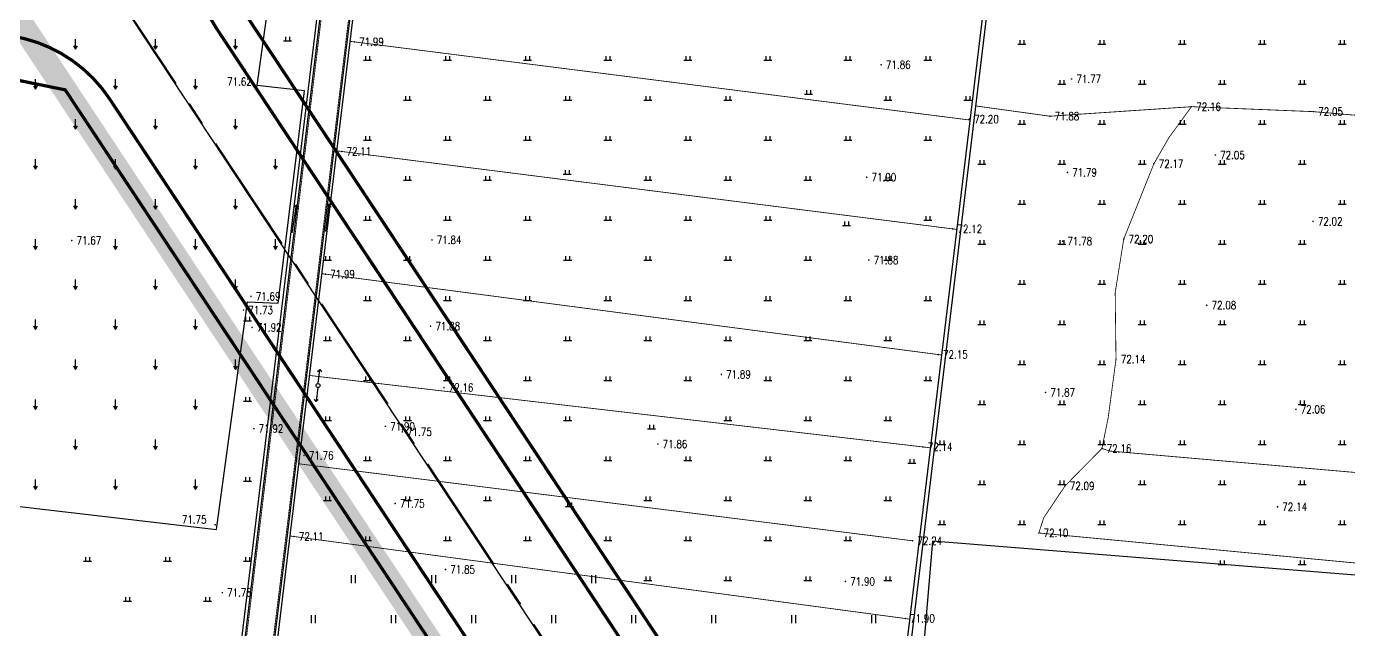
# Model space of a CAD drawing. Extents: x 10519 to 17598, y -625 to 2857.
# Drawn here: x 13424.2 to 13589.3, y 498.2 to 573.5 of the extents above; entities that cross this region are included whole.
import ezdxf
from ezdxf.enums import TextEntityAlignment as Align

# ---------------------------------------------------------------- set-up
doc = ezdxf.new("R2010")
doc.units = 0
doc.header["$MEASUREMENT"] = 0
for name, pattern in [('CENTER', [2, 1.25, -0.25, 0.25, -0.25]), ('CENTERX2', [4, 2.5, -0.5, 0.5, -0.5]), ('L94', [8, 5, -1.5, 0, -1.5])]:
    doc.linetypes.add(name, pattern=pattern)
doc.layers.get('0').update_dxf_attribs({"linetype": 'CONTINUOUS'})
for name, color, linetype in [('00000衢化东路中线', 1, 'CENTER'), ('00000道路边线', 2, 'CONTINUOUS'), ('ASSIST', 252, 'CONTINUOUS'), ('GCD', 224, 'CONTINUOUS'), ('JZD', 1, 'CONTINUOUS')]:
    doc.layers.add(name, color=color, linetype=linetype)
doc.styles.add('HZ', font='txt8.shx', dxfattribs={"width": 0.8, "bigfont": 'hz.shx'})

# ---------------------------------------------------------------- blocks, each defined once
blk = doc.blocks.new('gc120')
for p, q in [((-0.5, 0.87), (0, 0)), ((0, 0), (0, 2.5)), ((0, 0), (0.5, 0.87))]:
    blk.add_line(p, q)
blk = doc.blocks.new('gc119')
for p, q in [((-1, 0), (1, 0)), ((-0.5, 1), (-0.5, 0)), ((0.5, 1), (0.5, 0))]:
    blk.add_line(p, q)
blk = doc.blocks.new('gc121')
for p, q in [((-0.5, -1), (-0.5, 1)), ((0.5, -1), (0.5, 1))]:
    blk.add_line(p, q)
blk = doc.blocks.new('gc086')
for p, q in [((0, 0), (7, 0)), ((7, 0), (6.18, 0.57)), ((7, 0), (6.18, -0.57))]:
    blk.add_line(p, q)
blk = doc.blocks.new('gc013b')
at = {"linetype": 'Continuous'}
blk.add_line((0.5, 0), (4, 0), dxfattribs=at)
at = {"linetype": 'Continuous', "flags": 128}
blk.add_lwpolyline([(3.5, 0.5), (4, 0), (3.5, -0.5)], dxfattribs=at)
blk = doc.blocks.new('gc170')
at = {"linetype": 'Continuous'}
blk.add_circle((0, 0), 0.5, dxfattribs=at)
blk = doc.blocks.new('GC200')
at = {"linetype": 'Continuous', "const_width": 0.2, "flags": 128}
blk.add_lwpolyline([(-0.1, 0, 1), (0.1, 0, 1)], format="xyb", close=True, dxfattribs=at)

msp = doc.modelspace()

# ---------------------------------------------------------------- linework, layer by layer
at = {"layer": '00000衢化东路中线', "color": 6, "linetype": 'CENTERX2', "ltscale": 6}
msp.add_line((13562.07, 386.26), (13247.57, 861.47), dxfattribs=at)
msp.add_line((13562.07, 386.26), (13247.57, 861.47), dxfattribs=at)
at = {"layer": '00000道路边线', "const_width": 0.4}
for points in [[(13527, 647.22), (13452.97, 598.22, 0.414214), (13447.89, 573.28), (13556.46, 409.23, 0.342677), (13577.38, 402.16), (13603.04, 411.08, 0.034015), (13641.8, 427.57), (13798.93, 504.44), (13908.41, 558, 0.372894), (13921.22, 588.12), (13845.8, 822.07, 0.46943), (13824.38, 830.66), (13712.85, 770.22), (13452.97, 598.22)], [(13601.4, 415.8, 0.034046), (13639.57, 432.05), (13797.9, 509.5), (13908.94, 563.82, 0.372894), (13919.19, 587.92), (13843.78, 821.82, 0.46943), (13828.07, 828.11), (13714.91, 766.79), (13451.84, 592.68), (13449.02, 578.82), (13560.84, 409.86), (13572.73, 405.84), (13601.4, 415.8)]]:
    msp.add_lwpolyline(points, format="xyb", dxfattribs=at)
for points in [[(13526.68, 384.55, 0.489562), (13535.78, 411.48), (13434.55, 564.45, 0.414214), (13409.6, 569.53), (13181.94, 418.86, 0.414214), (13176.87, 393.91), (13239.59, 299.14, 0.342677), (13260.51, 292.07)], [(13187.49, 417.73, 0.414214), (13182.41, 392.79), (13243.07, 301.13), (13257.4, 296.29), (13528.7, 390.54), (13534.16, 406.69), (13429, 565.58), (13415.15, 568.4)]]:
    msp.add_lwpolyline(points, format="xyb", close=True, dxfattribs=at)
at = {"layer": 'ASSIST', "color": 252, "flags": 128}
msp.add_lwpolyline([(13247.56, 861.47), (13247.56, 861.47), (13394, 957), (13947, 617), (13562, 386)], close=True, dxfattribs=at)
at = {"layer": 'ASSIST', "color": 252}
for points in [[(13502.84, 891), (13479.65, 699.22), (13456.78, 510.27), (13451.96, 471.14), (13446.25, 424.72), (13440.27, 374.98)], [(13440.77, 374.87), (13446.75, 424.9), (13452.38, 470.47), (13457.17, 510.24), (13480.09, 699.1), (13503.35, 890.9)], [(13498.88, 891.45), (13498.86, 891.35), (13475.91, 702.23), (13450.69, 494.26), (13449.12, 483.2), (13448.56, 476.68), (13442.22, 424.55)], [(13442.64, 424.52), (13448.95, 476.03), (13476.24, 701.81), (13499.42, 891.27), (13499.43, 891.39)]]:
    msp.add_lwpolyline(points, dxfattribs=at)
at = {"layer": 'ASSIST', "color": 252, "const_width": 0.1, "flags": 128}
msp.add_lwpolyline([(13502.7, 891.02), (13479.84, 701.94), (13456.97, 512.99), (13452.15, 473.86), (13446.44, 427.44), (13440.45, 377.7)], dxfattribs=at)
at = {"layer": 'ASSIST', "color": 252, "const_width": 0.1}
msp.add_lwpolyline([(13443.12, 427.41), (13449.44, 478.92), (13476.72, 704.7), (13499.56, 891.37)], dxfattribs=at)
at = {"layer": 'ASSIST', "color": 252, "flags": 128}
for points, elevation in [([(13535.03, 499.29), (13563.65, 736.52), (13574.2, 826.72), (13580.68, 880.33)], 71.93), ([(13534.5, 499.34), (13531.33, 473.31), (13524.45, 416.95), (13523.25, 407.4), (13521.55, 393.14), (13518.04, 363.73)], 72.19), ([(13518.5, 362.98), (13522.1, 393.12), (13523.73, 407.31), (13524.99, 416.95), (13531.92, 473.28), (13535.03, 499.29)], 72.16)]:
    msp.add_lwpolyline(points, dxfattribs=dict(at, elevation=elevation))
for points in [[(13563.01, 735.45), (13534.5, 499.34)], [(13372.04, 519.52), (13447.91, 510.66), (13451.78, 539.1), (13455.61, 538.92), (13458.89, 565.47), (13453, 566.11), (13456.47, 591.38), (13381.77, 600.18)]]:
    msp.add_lwpolyline(points, dxfattribs=at)
at = {"layer": 'ASSIST', "color": 252, "const_width": 0.1, "flags": 128}
for points, elevation in [([(13542.04, 561.81), (13464.62, 571.64)], 72.01), ([(13623.26, 559.41), (13606.96, 560.99), (13584.96, 562.86), (13569.72, 563.48), (13552.03, 562.29), (13542.79, 563.57)], 72.1), ([(13569.72, 563.48), (13566.9, 559.61), (13565.03, 556.36), (13561.26, 546.95), (13560.19, 540.26), (13560.29, 531.94), (13559.32, 524.65), (13558.53, 520.78), (13553.92, 516.1), (13551.26, 512.13), (13550.65, 510.23)], 72.16), ([(13462.96, 557.96), (13540.39, 548.15)], 72.11), ([(13538.5, 532.46), (13461.1, 542.62)], 72.15), ([(13537.1, 520.87), (13459.56, 529.9)], 72.14), ([(13558.53, 520.78), (13559.56, 520.46), (13617.77, 515.38)], 72.11), ([(13534.89, 509.25), (13458.22, 518.87)], 72.24), ([(13457.12, 509.85), (13534.51, 499.47)], 72.11), ([(13616.35, 504), (13550.65, 510.23)], 72.01)]:
    msp.add_lwpolyline(points, dxfattribs=dict(at, elevation=elevation))
at = {"layer": 'ASSIST', "color": 252, "elevation": 71.92, "flags": 128}
msp.add_lwpolyline([(13534.64, 477.23), (13598.6, 471.92), (13601.09, 504.1), (13537.35, 509.22)], close=True, dxfattribs=at)
at = {"layer": 'JZD', "linetype": 'L94', "ltscale": 2, "flags": 128}
msp.add_lwpolyline([(13268.34, 851.36, 3, 3, 0), (13248.54, 838.27, 3, 3, 0), (13558.91, 369.28, 3, 3, 0), (13611.24, 387.46, 3, 3, 0.033868), (13652.96, 405.2, 3, 3, 0), (13913.06, 532.44, 3, 3, 0), (13894.6, 572.84, 3, 3, 0), (13860.14, 593.14, 3, 3, 0), (13886.5, 637.91, 3, 3, 0.035272), (13890.89, 646.74, 3, 3, 0), (13896.13, 659.44, 3, 3, 0), (13836.59, 844.12, 3, 3, 0), (13693.23, 768.68, 3, 3, 0), (13683.08, 774.5, 3, 3, 0), (13430.04, 607.03, 3, 3, 0), (13268.34, 851.36, 0, 0, 0)], format="xyseb", dxfattribs=at)

# ---------------------------------------------------------------- block references
at = {"layer": 'ASSIST', "color": 252, "xscale": 0.5, "yscale": 0.5}
for name, p in [('gc120', (13430.27, 570.66)), ('gc120', (13440.27, 570.66)), ('gc120', (13450.27, 570.66)), ('gc119', (13456.77, 571.71)), ('gc119', (13548.54, 571.29)), ('gc119', (13558.54, 571.29)), ('gc119', (13568.54, 571.29)), ('gc119', (13578.54, 571.29)), ('gc119', (13588.54, 571.29)), ('gc119', (13466.78, 569.29)), ('gc119', (13476.78, 569.29)), ('gc119', (13486.78, 569.29)), ('gc119', (13496.78, 569.29)), ('gc119', (13506.78, 569.29)), ('gc119', (13516.78, 569.29)), ('gc119', (13526.78, 569.29)), ('gc119', (13536.78, 569.29)), ('gc120', (13425.27, 565.66)), ('gc120', (13435.27, 565.66)), ('gc120', (13445.27, 565.66)), ('gc119', (13553.54, 566.29)), ('gc119', (13563.54, 566.29)), ('gc119', (13573.54, 566.29)), ('gc119', (13583.54, 566.29)), ('gc119', (13521.87, 565.05)), ('gc119', (13471.78, 564.29)), ('gc119', (13481.78, 564.29)), ('gc119', (13491.78, 564.29)), ('gc119', (13501.78, 564.29)), ('gc119', (13511.78, 564.29)), ('gc119', (13531.78, 564.29)), ('gc119', (13541.78, 564.29)), ('gc120', (13430.27, 560.66)), ('gc120', (13440.27, 560.66)), ('gc120', (13450.27, 560.66)), ('gc119', (13548.54, 561.29)), ('gc119', (13558.54, 561.29)), ('gc119', (13568.54, 561.29)), ('gc119', (13578.54, 561.29)), ('gc119', (13588.54, 561.29)), ('gc119', (13466.78, 559.29)), ('gc119', (13476.78, 559.29)), ('gc119', (13486.78, 559.29)), ('gc119', (13496.78, 559.29)), ('gc119', (13506.78, 559.29)), ('gc119', (13516.78, 559.29)), ('gc119', (13526.78, 559.29)), ('gc119', (13536.78, 559.29)), ('gc120', (13425.27, 555.66)), ('gc120', (13435.27, 555.66)), ('gc120', (13445.27, 555.66)), ('gc120', (13455.27, 555.66)), ('gc119', (13543.54, 556.29)), ('gc119', (13553.54, 556.29)), ('gc119', (13563.54, 556.29)), ('gc119', (13573.54, 556.29)), ('gc119', (13583.54, 556.29)), ('gc119', (13491.72, 555.07)), ('gc119', (13471.78, 554.29)), ('gc119', (13481.78, 554.29)), ('gc119', (13501.78, 554.29)), ('gc119', (13511.78, 554.29)), ('gc119', (13521.78, 554.29)), ('gc119', (13531.78, 554.29)), ('gc120', (13430.27, 550.66)), ('gc120', (13440.27, 550.66)), ('gc120', (13450.27, 550.66)), ('gc119', (13548.54, 551.29)), ('gc119', (13558.54, 551.29)), ('gc119', (13568.54, 551.29)), ('gc119', (13578.54, 551.29)), ('gc119', (13588.54, 551.29)), ('gc119', (13466.78, 549.29)), ('gc119', (13476.78, 549.29)), ('gc119', (13486.78, 549.29)), ('gc119', (13496.78, 549.29)), ('gc119', (13506.78, 549.29)), ('gc119', (13516.78, 549.29)), ('gc119', (13526.6, 548.63)), ('gc119', (13536.78, 549.29)), ('gc120', (13425.27, 545.66)), ('gc120', (13435.27, 545.66)), ('gc120', (13445.27, 545.66)), ('gc120', (13455.27, 545.66)), ('gc119', (13543.54, 546.29)), ('gc119', (13553.54, 546.29)), ('gc119', (13563.54, 546.29)), ('gc119', (13573.54, 546.29)), ('gc119', (13583.54, 546.29)), ('gc119', (13461.78, 544.29)), ('gc119', (13471.78, 544.29)), ('gc119', (13481.78, 544.29)), ('gc119', (13491.78, 544.29)), ('gc119', (13501.78, 544.29)), ('gc119', (13511.78, 544.29)), ('gc119', (13521.78, 544.29)), ('gc119', (13531.78, 544.29)), ('gc120', (13430.27, 540.66)), ('gc120', (13440.27, 540.66)), ('gc120', (13450.27, 540.66)), ('gc119', (13548.54, 541.29)), ('gc119', (13558.54, 541.29)), ('gc119', (13568.54, 541.29)), ('gc119', (13578.54, 541.29)), ('gc119', (13588.54, 541.29)), ('gc119', (13466.78, 539.29)), ('gc119', (13476.78, 539.29)), ('gc119', (13486.78, 539.29)), ('gc119', (13496.78, 539.29)), ('gc119', (13506.78, 539.29)), ('gc119', (13516.78, 539.29)), ('gc119', (13526.78, 539.29)), ('gc119', (13536.78, 539.29)), ('gc120', (13425.27, 535.66)), ('gc120', (13435.27, 535.66)), ('gc120', (13445.27, 535.66)), ('gc119', (13451.77, 536.71)), ('gc119', (13543.54, 536.29)), ('gc119', (13553.54, 536.29)), ('gc119', (13563.54, 536.29)), ('gc119', (13573.54, 536.29)), ('gc119', (13583.54, 536.29)), ('gc119', (13461.78, 534.29)), ('gc119', (13471.78, 534.29)), ('gc119', (13481.78, 534.29)), ('gc119', (13491.78, 534.29)), ('gc119', (13501.78, 534.29)), ('gc119', (13511.78, 534.29)), ('gc119', (13521.78, 534.29)), ('gc119', (13531.78, 534.29)), ('gc120', (13430.27, 530.66)), ('gc120', (13440.27, 530.66)), ('gc120', (13450.27, 530.66)), ('gc119', (13548.54, 531.29)), ('gc119', (13558.54, 531.29)), ('gc119', (13568.54, 531.29)), ('gc119', (13578.54, 531.29)), ('gc119', (13588.54, 531.29)), ('gc170', (13460.59, 528.65)), ('gc119', (13466.78, 529.29)), ('gc119', (13476.78, 529.29)), ('gc119', (13486.78, 529.29)), ('gc119', (13496.78, 529.29)), ('gc119', (13506.78, 529.29)), ('gc119', (13516.78, 529.29)), ('gc119', (13526.78, 529.29)), ('gc119', (13536.78, 529.29)), ('gc119', (13451.77, 526.71)), ('gc120', (13425.27, 525.66)), ('gc120', (13435.27, 525.66)), ('gc120', (13445.27, 525.66)), ('gc119', (13543.54, 526.29)), ('gc119', (13553.54, 526.29)), ('gc119', (13563.54, 526.29)), ('gc119', (13573.54, 526.29)), ('gc119', (13583.54, 526.29)), ('gc119', (13461.78, 524.29)), ('gc119', (13471.78, 524.29)), ('gc119', (13481.78, 524.29)), ('gc119', (13491.78, 524.29)), ('gc119', (13502.24, 523.22)), ('gc119', (13511.78, 524.29)), ('gc119', (13521.78, 524.29)), ('gc119', (13531.78, 524.29)), ('gc120', (13430.27, 520.66)), ('gc120', (13440.27, 520.66)), ('gc119', (13538.54, 521.29)), ('gc119', (13548.54, 521.29)), ('gc119', (13558.54, 521.29)), ('gc119', (13568.54, 521.29)), ('gc119', (13578.54, 521.29)), ('gc119', (13588.54, 521.29)), ('gc119', (13466.78, 519.29)), ('gc119', (13476.78, 519.29)), ('gc119', (13486.78, 519.29)), ('gc119', (13496.78, 519.29)), ('gc119', (13506.78, 519.29)), ('gc119', (13516.78, 519.29)), ('gc119', (13526.78, 519.29)), ('gc119', (13534.8, 518.94)), ('gc119', (13451.77, 516.71)), ('gc120', (13425.27, 515.66)), ('gc120', (13435.27, 515.66)), ('gc120', (13445.27, 515.66)), ('gc119', (13543.54, 516.29)), ('gc119', (13553.54, 516.29)), ('gc119', (13563.54, 516.29)), ('gc119', (13573.54, 516.29)), ('gc119', (13583.54, 516.29)), ('gc119', (13461.78, 514.29)), ('gc119', (13471.78, 514.29)), ('gc119', (13481.78, 514.29)), ('gc119', (13491.99, 513.52)), ('gc119', (13501.78, 514.29)), ('gc119', (13511.78, 514.29)), ('gc119', (13521.78, 514.29)), ('gc119', (13531.78, 514.29)), ('gc119', (13538.54, 511.29)), ('gc119', (13548.54, 511.29)), ('gc119', (13558.54, 511.29)), ('gc119', (13568.54, 511.29)), ('gc119', (13578.54, 511.29)), ('gc119', (13588.54, 511.29)), ('gc119', (13466.78, 509.29)), ('gc119', (13476.78, 509.29)), ('gc119', (13486.78, 509.29)), ('gc119', (13496.78, 509.29)), ('gc119', (13506.78, 509.29)), ('gc119', (13516.78, 509.29)), ('gc119', (13526.78, 509.29)), ('gc119', (13431.77, 506.71)), ('gc119', (13441.77, 506.71)), ('gc119', (13451.77, 506.71)), ('gc119', (13573.54, 506.29)), ('gc119', (13583.54, 506.29)), ('gc121', (13465.04, 504.47)), ('gc121', (13475.04, 504.47)), ('gc121', (13485.04, 504.47)), ('gc121', (13495.04, 504.47)), ('gc119', (13501.78, 504.29)), ('gc119', (13511.78, 504.29)), ('gc119', (13521.78, 504.29)), ('gc119', (13531.78, 504.29)), ('gc119', (13436.77, 501.71)), ('gc119', (13446.77, 501.71)), ('gc121', (13460.04, 499.47)), ('gc121', (13470.04, 499.47)), ('gc121', (13480.04, 499.47)), ('gc121', (13490.04, 499.47)), ('gc121', (13500.04, 499.47)), ('gc121', (13510.04, 499.47)), ('gc121', (13520.04, 499.47)), ('gc121', (13530.04, 499.47))]:
    msp.add_blockref(name, p, dxfattribs=at)
at = {"layer": 'ASSIST', "color": 252}
ref = msp.add_blockref('GC200', (13465.13, 571.58, 71.98), dxfattribs=dict(at, xscale=0.5, yscale=0.5, zscale=0.5))
ref.add_attrib('height', '71.99', dxfattribs={"layer": 'GCD', "linetype": 'Continuous', "height": 1, "style": 'HZ', "width": 0.8}).set_placement((13465.73, 571.58, 71.98), align=Align.MIDDLE_LEFT)
ref = msp.add_blockref('GC200', (13530.95, 568.72, 71.86), dxfattribs=dict(at, xscale=0.5, yscale=0.5, zscale=0.5))
ref.add_attrib('height', '71.86', dxfattribs={"layer": 'GCD', "linetype": 'Continuous', "height": 1, "style": 'HZ', "width": 0.8}).set_placement((13531.55, 568.72, 71.86), align=Align.MIDDLE_LEFT)
ref = msp.add_blockref('GC200', (13453, 566.11, 71.62), dxfattribs=dict(at, xscale=0.5, yscale=0.5, zscale=0.5))
ref.add_attrib('height', '71.62', dxfattribs={"layer": 'GCD', "linetype": 'Continuous', "height": 1, "style": 'HZ', "width": 0.8}).set_placement((13449.23, 566.61, 71.62), align=Align.MIDDLE_LEFT)
ref = msp.add_blockref('GC200', (13554.74, 566.94, 71.77), dxfattribs=dict(at, xscale=0.5, yscale=0.5, zscale=0.5))
ref.add_attrib('height', '71.77', dxfattribs={"layer": 'GCD', "linetype": 'Continuous', "height": 1, "style": 'HZ', "width": 0.8}).set_placement((13555.34, 566.94, 71.77), align=Align.MIDDLE_LEFT)
ref = msp.add_blockref('GC200', (13569.72, 563.48, 72.16), dxfattribs=dict(at, xscale=0.5, yscale=0.5, zscale=0.5))
ref.add_attrib('height', '72.16', dxfattribs={"layer": 'GCD', "linetype": 'Continuous', "height": 1, "style": 'HZ', "width": 0.8}).set_placement((13570.32, 563.48, 72.16), align=Align.MIDDLE_LEFT)
ref = msp.add_blockref('GC200', (13584.96, 562.86, 72.05), dxfattribs=dict(at, xscale=0.5, yscale=0.5, zscale=0.5))
ref.add_attrib('height', '72.05', dxfattribs={"layer": 'GCD', "linetype": 'Continuous', "height": 1, "style": 'HZ', "width": 0.8}).set_placement((13585.56, 562.86, 72.05), align=Align.MIDDLE_LEFT)
ref = msp.add_blockref('GC200', (13541.96, 561.93, 72.2), dxfattribs=dict(at, xscale=0.5, yscale=0.5, zscale=0.5))
ref.add_attrib('height', '72.20', dxfattribs={"layer": 'GCD', "linetype": 'Continuous', "height": 1, "style": 'HZ', "width": 0.8}).set_placement((13542.56, 561.93, 72.2), align=Align.MIDDLE_LEFT)
ref = msp.add_blockref('GC200', (13552.03, 562.29, 71.88), dxfattribs=dict(at, xscale=0.5, yscale=0.5, zscale=0.5))
ref.add_attrib('height', '71.88', dxfattribs={"layer": 'GCD', "linetype": 'Continuous', "height": 1, "style": 'HZ', "width": 0.8}).set_placement((13552.62, 562.29, 71.88), align=Align.MIDDLE_LEFT)
ref = msp.add_blockref('GC200', (13463.55, 557.89, 72.11), dxfattribs=dict(at, xscale=0.5, yscale=0.5, zscale=0.5))
ref.add_attrib('height', '72.11', dxfattribs={"layer": 'GCD', "linetype": 'Continuous', "height": 1, "style": 'HZ', "width": 0.8}).set_placement((13464.15, 557.89, 72.11), align=Align.MIDDLE_LEFT)
ref = msp.add_blockref('GC200', (13565.03, 556.36, 72.17), dxfattribs=dict(at, xscale=0.5, yscale=0.5, zscale=0.5))
ref.add_attrib('height', '72.17', dxfattribs={"layer": 'GCD', "linetype": 'Continuous', "height": 1, "style": 'HZ', "width": 0.8}).set_placement((13565.63, 556.36, 72.17), align=Align.MIDDLE_LEFT)
ref = msp.add_blockref('GC200', (13572.71, 557.44, 72.05), dxfattribs=dict(at, xscale=0.5, yscale=0.5, zscale=0.5))
ref.add_attrib('height', '72.05', dxfattribs={"layer": 'GCD', "linetype": 'Continuous', "height": 1, "style": 'HZ', "width": 0.8}).set_placement((13573.3, 557.44, 72.05), align=Align.MIDDLE_LEFT)
ref = msp.add_blockref('GC200', (13529.15, 554.67, 71.9), dxfattribs=dict(at, xscale=0.5, yscale=0.5, zscale=0.5))
ref.add_attrib('height', '71.90', dxfattribs={"layer": 'GCD', "linetype": 'Continuous', "height": 1, "style": 'HZ', "width": 0.8}).set_placement((13529.75, 554.67, 71.9), align=Align.MIDDLE_LEFT)
ref = msp.add_blockref('GC200', (13554.22, 555.27, 71.79), dxfattribs=dict(at, xscale=0.5, yscale=0.5, zscale=0.5))
ref.add_attrib('height', '71.79', dxfattribs={"layer": 'GCD', "linetype": 'Continuous', "height": 1, "style": 'HZ', "width": 0.8}).set_placement((13554.82, 555.27, 71.79), align=Align.MIDDLE_LEFT)
at = {"layer": 'ASSIST', "color": 252, "yscale": 0.5, "zscale": 0.5}
for p, xscale, rotation in [((13457.37, 547.74), 0.4999999998039934, 81.61186859056981), ((13461.57, 547.87), 0.4999999998466684, 83.55415990872453)]:
    msp.add_blockref('gc086', p, dxfattribs=dict(at, xscale=xscale, rotation=rotation))
at = {"layer": 'ASSIST', "color": 252}
ref = msp.add_blockref('GC200', (13539.88, 548.21, 72.12), dxfattribs=dict(at, xscale=0.5, yscale=0.5, zscale=0.5))
ref.add_attrib('height', '72.12', dxfattribs={"layer": 'GCD', "linetype": 'Continuous', "height": 1, "style": 'HZ', "width": 0.8}).set_placement((13540.48, 548.21, 72.12), align=Align.MIDDLE_LEFT)
ref = msp.add_blockref('GC200', (13584.91, 549.15, 72.02), dxfattribs=dict(at, xscale=0.5, yscale=0.5, zscale=0.5))
ref.add_attrib('height', '72.02', dxfattribs={"layer": 'GCD', "linetype": 'Continuous', "height": 1, "style": 'HZ', "width": 0.8}).set_placement((13585.51, 549.15, 72.02), align=Align.MIDDLE_LEFT)
ref = msp.add_blockref('GC200', (13429.82, 546.77, 71.67), dxfattribs=dict(at, xscale=0.5, yscale=0.5, zscale=0.5))
ref.add_attrib('height', '71.67', dxfattribs={"layer": 'GCD', "linetype": 'Continuous', "height": 1, "style": 'HZ', "width": 0.8}).set_placement((13430.42, 546.77, 71.67), align=Align.MIDDLE_LEFT)
ref = msp.add_blockref('GC200', (13474.83, 546.84, 71.84), dxfattribs=dict(at, xscale=0.5, yscale=0.5, zscale=0.5))
ref.add_attrib('height', '71.84', dxfattribs={"layer": 'GCD', "linetype": 'Continuous', "height": 1, "style": 'HZ', "width": 0.8}).set_placement((13475.43, 546.84, 71.84), align=Align.MIDDLE_LEFT)
ref = msp.add_blockref('GC200', (13553.62, 546.68, 71.78), dxfattribs=dict(at, xscale=0.5, yscale=0.5, zscale=0.5))
ref.add_attrib('height', '71.78', dxfattribs={"layer": 'GCD', "linetype": 'Continuous', "height": 1, "style": 'HZ', "width": 0.8}).set_placement((13554.22, 546.68, 71.78), align=Align.MIDDLE_LEFT)
ref = msp.add_blockref('GC200', (13561.26, 546.95, 72.2), dxfattribs=dict(at, xscale=0.5, yscale=0.5, zscale=0.5))
ref.add_attrib('height', '72.20', dxfattribs={"layer": 'GCD', "linetype": 'Continuous', "height": 1, "style": 'HZ', "width": 0.8}).set_placement((13561.86, 546.95, 72.2), align=Align.MIDDLE_LEFT)
ref = msp.add_blockref('GC200', (13529.42, 544.32, 71.88), dxfattribs=dict(at, xscale=0.5, yscale=0.5, zscale=0.5))
ref.add_attrib('height', '71.88', dxfattribs={"layer": 'GCD', "linetype": 'Continuous', "height": 1, "style": 'HZ', "width": 0.8}).set_placement((13530.02, 544.32, 71.88), align=Align.MIDDLE_LEFT)
ref = msp.add_blockref('GC200', (13461.52, 542.56, 71.99), dxfattribs=dict(at, xscale=0.5, yscale=0.5, zscale=0.5))
ref.add_attrib('height', '71.99', dxfattribs={"layer": 'GCD', "linetype": 'Continuous', "height": 1, "style": 'HZ', "width": 0.8}).set_placement((13462.11, 542.56, 71.99), align=Align.MIDDLE_LEFT)
ref = msp.add_blockref('GC200', (13452.21, 539.78, 71.69), dxfattribs=dict(at, xscale=0.5, yscale=0.5, zscale=0.5))
ref.add_attrib('height', '71.69', dxfattribs={"layer": 'GCD', "linetype": 'Continuous', "height": 1, "style": 'HZ', "width": 0.8}).set_placement((13452.81, 539.78, 71.69), align=Align.MIDDLE_LEFT)
ref = msp.add_blockref('GC200', (13451.28, 538.08, 71.73), dxfattribs=dict(at, xscale=0.5, yscale=0.5, zscale=0.5))
ref.add_attrib('height', '71.73', dxfattribs={"layer": 'GCD', "linetype": 'Continuous', "height": 1, "style": 'HZ', "width": 0.8}).set_placement((13451.88, 538.08, 71.73), align=Align.MIDDLE_LEFT)
ref = msp.add_blockref('GC200', (13571.63, 538.68, 72.08), dxfattribs=dict(at, xscale=0.5, yscale=0.5, zscale=0.5))
ref.add_attrib('height', '72.08', dxfattribs={"layer": 'GCD', "linetype": 'Continuous', "height": 1, "style": 'HZ', "width": 0.8}).set_placement((13572.23, 538.68, 72.08), align=Align.MIDDLE_LEFT)
ref = msp.add_blockref('GC200', (13452.35, 535.9, 71.92), dxfattribs=dict(at, xscale=0.5, yscale=0.5, zscale=0.5))
ref.add_attrib('height', '71.92', dxfattribs={"layer": 'GCD', "linetype": 'Continuous', "height": 1, "style": 'HZ', "width": 0.8}).set_placement((13452.95, 535.9, 71.92), align=Align.MIDDLE_LEFT)
ref = msp.add_blockref('GC200', (13474.66, 536.06, 71.88), dxfattribs=dict(at, xscale=0.5, yscale=0.5, zscale=0.5))
ref.add_attrib('height', '71.88', dxfattribs={"layer": 'GCD', "linetype": 'Continuous', "height": 1, "style": 'HZ', "width": 0.8}).set_placement((13475.26, 536.06, 71.88), align=Align.MIDDLE_LEFT)
ref = msp.add_blockref('GC200', (13538.09, 532.51, 72.15), dxfattribs=dict(at, xscale=0.5, yscale=0.5, zscale=0.5))
ref.add_attrib('height', '72.15', dxfattribs={"layer": 'GCD', "linetype": 'Continuous', "height": 1, "style": 'HZ', "width": 0.8}).set_placement((13538.68, 532.51, 72.15), align=Align.MIDDLE_LEFT)
ref = msp.add_blockref('GC200', (13560.29, 531.94, 72.14), dxfattribs=dict(at, xscale=0.5, yscale=0.5, zscale=0.5))
ref.add_attrib('height', '72.14', dxfattribs={"layer": 'GCD', "linetype": 'Continuous', "height": 1, "style": 'HZ', "width": 0.8}).set_placement((13560.89, 531.94, 72.14), align=Align.MIDDLE_LEFT)
at = {"layer": 'ASSIST', "color": 252, "xscale": 0.4999999999999998, "yscale": 0.4999999999999998}
for rotation in [83.50908459414022, 263.0099369901989]:
    msp.add_blockref('gc013b', (13460.59, 528.65), dxfattribs=dict(at, rotation=rotation))
at = {"layer": 'ASSIST', "color": 252}
ref = msp.add_blockref('GC200', (13510.98, 530.04, 71.89), dxfattribs=dict(at, xscale=0.5, yscale=0.5, zscale=0.5))
ref.add_attrib('height', '71.89', dxfattribs={"layer": 'GCD', "linetype": 'Continuous', "height": 1, "style": 'HZ', "width": 0.8}).set_placement((13511.58, 530.04, 71.89), align=Align.MIDDLE_LEFT)
ref = msp.add_blockref('GC200', (13476.33, 528.39, 72.16), dxfattribs=dict(at, xscale=0.5, yscale=0.5, zscale=0.5))
ref.add_attrib('height', '72.16', dxfattribs={"layer": 'GCD', "linetype": 'Continuous', "height": 1, "style": 'HZ', "width": 0.8}).set_placement((13476.92, 528.39, 72.16), align=Align.MIDDLE_LEFT)
ref = msp.add_blockref('GC200', (13551.49, 527.79, 71.87), dxfattribs=dict(at, xscale=0.5, yscale=0.5, zscale=0.5))
ref.add_attrib('height', '71.87', dxfattribs={"layer": 'GCD', "linetype": 'Continuous', "height": 1, "style": 'HZ', "width": 0.8}).set_placement((13552.09, 527.79, 71.87), align=Align.MIDDLE_LEFT)
ref = msp.add_blockref('GC200', (13582.77, 525.67, 72.06), dxfattribs=dict(at, xscale=0.5, yscale=0.5, zscale=0.5))
ref.add_attrib('height', '72.06', dxfattribs={"layer": 'GCD', "linetype": 'Continuous', "height": 1, "style": 'HZ', "width": 0.8}).set_placement((13583.37, 525.67, 72.06), align=Align.MIDDLE_LEFT)
ref = msp.add_blockref('GC200', (13452.58, 523.26, 71.92), dxfattribs=dict(at, xscale=0.5, yscale=0.5, zscale=0.5))
ref.add_attrib('height', '71.92', dxfattribs={"layer": 'GCD', "linetype": 'Continuous', "height": 1, "style": 'HZ', "width": 0.8}).set_placement((13453.17, 523.26, 71.92), align=Align.MIDDLE_LEFT)
ref = msp.add_blockref('GC200', (13469.01, 523.55, 71.9), dxfattribs=dict(at, xscale=0.5, yscale=0.5, zscale=0.5))
ref.add_attrib('height', '71.90', dxfattribs={"layer": 'GCD', "linetype": 'Continuous', "height": 1, "style": 'HZ', "width": 0.8}).set_placement((13469.61, 523.55, 71.9), align=Align.MIDDLE_LEFT)
ref = msp.add_blockref('GC200', (13471.12, 522.86, 71.75), dxfattribs=dict(at, xscale=0.5, yscale=0.5, zscale=0.5))
ref.add_attrib('height', '71.75', dxfattribs={"layer": 'GCD', "linetype": 'Continuous', "height": 1, "style": 'HZ', "width": 0.8}).set_placement((13471.72, 522.86, 71.75), align=Align.MIDDLE_LEFT)
ref = msp.add_blockref('GC200', (13458.84, 519.92, 71.75), dxfattribs=dict(at, xscale=0.5, yscale=0.5, zscale=0.5))
ref.add_attrib('height', '71.76', dxfattribs={"layer": 'GCD', "linetype": 'Continuous', "height": 1, "style": 'HZ', "width": 0.8}).set_placement((13459.44, 519.92, 71.75), align=Align.MIDDLE_LEFT)
ref = msp.add_blockref('GC200', (13503.05, 521.34, 71.86), dxfattribs=dict(at, xscale=0.5, yscale=0.5, zscale=0.5))
ref.add_attrib('height', '71.86', dxfattribs={"layer": 'GCD', "linetype": 'Continuous', "height": 1, "style": 'HZ', "width": 0.8}).set_placement((13503.65, 521.34, 71.86), align=Align.MIDDLE_LEFT)
ref = msp.add_blockref('GC200', (13536.18, 520.97, 72.14), dxfattribs=dict(at, xscale=0.5, yscale=0.5, zscale=0.5))
ref.add_attrib('height', '72.14', dxfattribs={"layer": 'GCD', "linetype": 'Continuous', "height": 1, "style": 'HZ', "width": 0.8}).set_placement((13536.78, 520.97, 72.14), align=Align.MIDDLE_LEFT)
ref = msp.add_blockref('GC200', (13558.53, 520.78, 72.16), dxfattribs=dict(at, xscale=0.5, yscale=0.5, zscale=0.5))
ref.add_attrib('height', '72.16', dxfattribs={"layer": 'GCD', "linetype": 'Continuous', "height": 1, "style": 'HZ', "width": 0.8}).set_placement((13559.13, 520.78, 72.16), align=Align.MIDDLE_LEFT)
ref = msp.add_blockref('GC200', (13553.92, 516.1, 72.09), dxfattribs=dict(at, xscale=0.5, yscale=0.5, zscale=0.5))
ref.add_attrib('height', '72.09', dxfattribs={"layer": 'GCD', "linetype": 'Continuous', "height": 1, "style": 'HZ', "width": 0.8}).set_placement((13554.52, 516.1, 72.09), align=Align.MIDDLE_LEFT)
ref = msp.add_blockref('GC200', (13470.23, 513.91, 71.75), dxfattribs=dict(at, xscale=0.5, yscale=0.5, zscale=0.5))
ref.add_attrib('height', '71.75', dxfattribs={"layer": 'GCD', "linetype": 'Continuous', "height": 1, "style": 'HZ', "width": 0.8}).set_placement((13470.83, 513.91, 71.75), align=Align.MIDDLE_LEFT)
ref = msp.add_blockref('GC200', (13580.47, 513.5, 72.14), dxfattribs=dict(at, xscale=0.5, yscale=0.5, zscale=0.5))
ref.add_attrib('height', '72.14', dxfattribs={"layer": 'GCD', "linetype": 'Continuous', "height": 1, "style": 'HZ', "width": 0.8}).set_placement((13581.07, 513.5, 72.14), align=Align.MIDDLE_LEFT)
ref = msp.add_blockref('GC200', (13447.73, 511.25, 71.75), dxfattribs=dict(at, xscale=0.5, yscale=0.5, zscale=0.5))
ref.add_attrib('height', '71.75', dxfattribs={"layer": 'GCD', "linetype": 'Continuous', "height": 1, "style": 'HZ', "width": 0.8}).set_placement((13443.58, 511.9, 71.75), align=Align.MIDDLE_LEFT)
ref = msp.add_blockref('GC200', (13550.65, 510.23, 72.1), dxfattribs=dict(at, xscale=0.5, yscale=0.5, zscale=0.5))
ref.add_attrib('height', '72.10', dxfattribs={"layer": 'GCD', "linetype": 'Continuous', "height": 1, "style": 'HZ', "width": 0.8}).set_placement((13551.25, 510.23, 72.1), align=Align.MIDDLE_LEFT)
ref = msp.add_blockref('GC200', (13457.59, 509.79, 72.11), dxfattribs=dict(at, xscale=0.5, yscale=0.5, zscale=0.5))
ref.add_attrib('height', '72.11', dxfattribs={"layer": 'GCD', "linetype": 'Continuous', "height": 1, "style": 'HZ', "width": 0.8}).set_placement((13458.19, 509.79, 72.11), align=Align.MIDDLE_LEFT)
ref = msp.add_blockref('GC200', (13534.89, 509.25, 72.24), dxfattribs=dict(at, xscale=0.5, yscale=0.5, zscale=0.5))
ref.add_attrib('height', '72.24', dxfattribs={"layer": 'GCD', "linetype": 'Continuous', "height": 1, "style": 'HZ', "width": 0.8}).set_placement((13535.49, 509.25, 72.24), align=Align.MIDDLE_LEFT)
ref = msp.add_blockref('GC200', (13476.52, 505.67, 71.85), dxfattribs=dict(at, xscale=0.5, yscale=0.5, zscale=0.5))
ref.add_attrib('height', '71.85', dxfattribs={"layer": 'GCD', "linetype": 'Continuous', "height": 1, "style": 'HZ', "width": 0.8}).set_placement((13477.12, 505.67, 71.85), align=Align.MIDDLE_LEFT)
ref = msp.add_blockref('GC200', (13526.48, 504.17, 71.9), dxfattribs=dict(at, xscale=0.5, yscale=0.5, zscale=0.5))
ref.add_attrib('height', '71.90', dxfattribs={"layer": 'GCD', "linetype": 'Continuous', "height": 1, "style": 'HZ', "width": 0.8}).set_placement((13527.08, 504.17, 71.9), align=Align.MIDDLE_LEFT)
ref = msp.add_blockref('GC200', (13448.63, 502.78, 71.78), dxfattribs=dict(at, xscale=0.5, yscale=0.5, zscale=0.5))
ref.add_attrib('height', '71.78', dxfattribs={"layer": 'GCD', "linetype": 'Continuous', "height": 1, "style": 'HZ', "width": 0.8}).set_placement((13449.23, 502.78, 71.78), align=Align.MIDDLE_LEFT)
ref = msp.add_blockref('GC200', (13533.97, 499.55, 71.9), dxfattribs=dict(at, xscale=0.5, yscale=0.5, zscale=0.5))
ref.add_attrib('height', '71.90', dxfattribs={"layer": 'GCD', "linetype": 'Continuous', "height": 1, "style": 'HZ', "width": 0.8}).set_placement((13534.57, 499.55, 71.9), align=Align.MIDDLE_LEFT)

doc.saveas('drawing.dxf')
